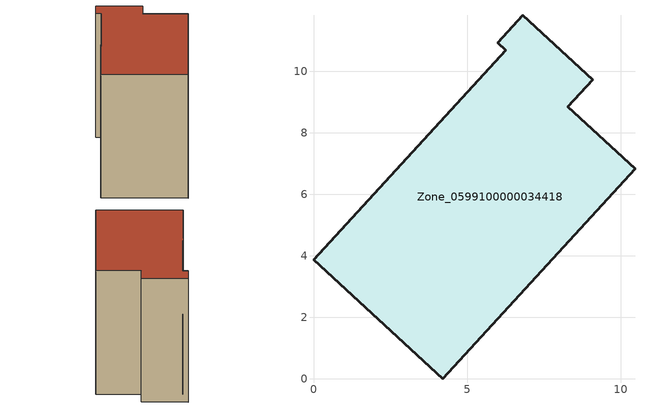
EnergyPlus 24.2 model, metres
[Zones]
Zone_0599100000034418
 floor ground (C_G): 8.27,8.84 10.46,6.83 4.21,0 0,3.87 6.26,10.68 5.99,10.93 6.8,11.82 9.08,9.73 z0
 wall outside (C_F): 10.46,6.83 8.27,8.84 9.08,9.73 6.8,11.82 5.99,10.93 6.26,10.68 0,3.87 4.21,0 10.46,6.83 z0:8.92
 roof outside (C_R): 6.8,11.82 5.99,10.93 6.26,10.68 0,3.87 4.21,0 10.46,6.83 8.27,8.84 9.08,9.73 z8.92
[BUILDING]
Pand.0599100000034418: North Axis=0; Terrain=City; Loads Convergence Tolerance Value=0.04; Temperature Convergence Tolerance Value=0.4; Solar Distribution=FullExterior; Maximum Number of Warmup Days=25; Minimum Number of Warmup Days=1
[Site:Location]
Rotterdam.The.Hague.AP_ZH_NLD Design_Conditions: Latitude=51.96; Longitude=4.45; Time Zone=1; Elevation=-4.5
[SITE:GROUNDTEMPERATURE:BUILDINGSURFACE]
18, 18, 18, 18, 18, 18, 18, 18, 18, 18, 18, 18
[MATERIAL] Thermal Absorptance=0.9; Solar Absorptance=0.7; Visible Absorptance=0.7
Name | Roughness | Thickness | Conductivity | Density | Specific Heat
G.TI.1975-1991 | MediumSmooth | 0.15 | 0.288461 | 540 | 1210
F.TI.1975-1991 | Rough | 0.3 | 0.230769 | 1920 | 840
R.TI.1975-1991 | MediumRough | 0.2 | 0.153846 | 1500 | 1000
[CONSTRUCTION]
C_G: G.TI.1975-1991
C_F: F.TI.1975-1991
C_R: R.TI.1975-1991
[ZONE]
Zone_0599100000034418: Type=1; Multiplier=1; Ceiling Height=Autocalculate; Volume=Autocalculate; Floor Area=autocalculate; Part of Total Floor Area=Yes
[ZONEINFILTRATION:DESIGNFLOWRATE]
Infil_Zone_0599100000034418: Zone or ZoneList or Space or SpaceList=Zone_0599100000034418; Schedule=AlwaysOn; Design Flow Rate Calculation Method=Flow/Area; Flow Rate per Floor Area=0.003; Constant Term Coefficient=1; Temperature Term Coefficient=0; Velocity Term Coefficient=0; Velocity Squared Term Coefficient=0
[HVACTEMPLATE:ZONE:IDEALLOADSAIRSYSTEM]
Zone_0599100000034418: Maximum Heating Supply Air Temperature=50; Minimum Cooling Supply Air Temperature=13; Maximum Heating Supply Air Humidity Ratio=0.0156; Minimum Cooling Supply Air Humidity Ratio=0.0077; Heating Limit=NoLimit; Cooling Limit=NoLimit; Dehumidification Control Type=ConstantSensibleHeatRatio; Cooling Sensible Heat Ratio=0.7; Dehumidification Setpoint=60; Humidification Control Type=None; Humidification Setpoint=30; Outdoor Air Method=None; Outdoor Air Flow Rate per Person=0.00944; Outdoor Air Flow Rate per Zone Floor Area=0; Outdoor Air Flow Rate per Zone=0; Demand Controlled Ventilation Type=None; Outdoor Air Economizer Type=NoEconomizer; Heat Recovery Type=None; Sensible Heat Recovery Effectiveness=0.7; Latent Heat Recovery Effectiveness=0.65
[ZONECONTROL:THERMOSTAT]
ThermostatControl_Zone_0599100000034418: Zone or ZoneList=Zone_0599100000034418; Control Type Schedule=DualSetpointControlType; Control 1=Thermostat_Zone_0599100000034418; Temperature Difference Between Cutout And Setpoint=0
[THERMOSTATSETPOINT:DUALSETPOINT]
Thermostat_Zone_0599100000034418: Heating Setpoint Temperature Schedule=HeatingSetpoint_Zone_0599100000034418; Cooling Setpoint Temperature Schedule=CoolingSetpoint_Zone_0599100000034418
[SCHEDULE:COMPACT]
HeatingSetpoint_Zone_0599100000034418: Through: 12/31, For: AllDays, Until: 24:00, 21
CoolingSetpoint_Zone_0599100000034418: Through: 12/31, For: AllDays, Until: 24:00, 24
DualSetpointControlType: Through: 12/31, For: AllDays, Until: 24:00, 4
AlwaysOn: Through: 12/31, For: AllDays, Until: 24:00, 1
